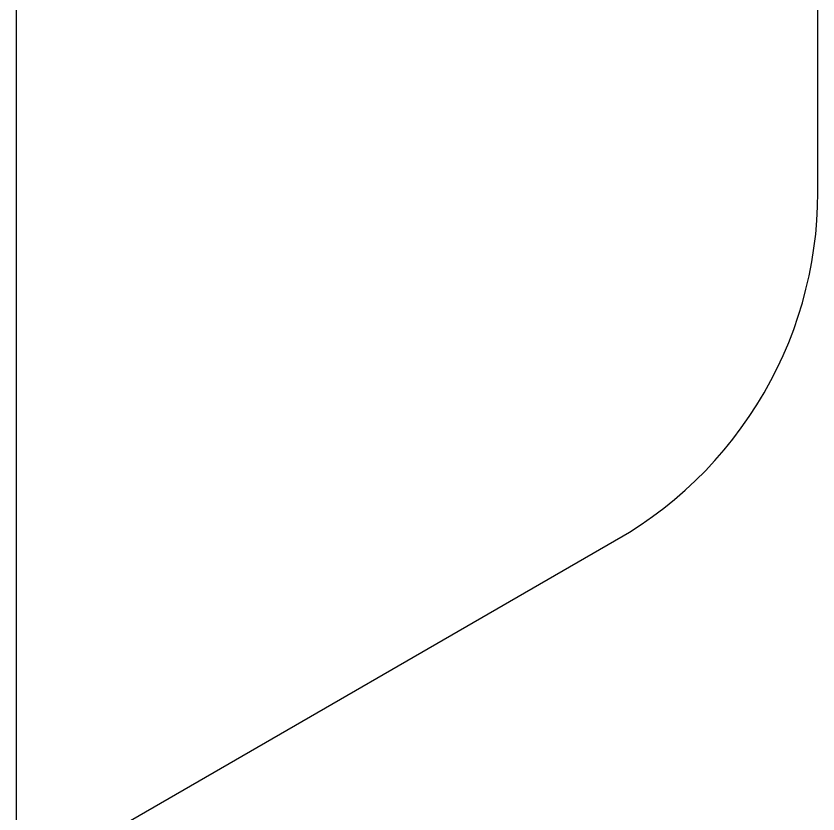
# Model space of a CAD drawing. Header units: millimetres. Extents: x 430 to 4403, y -1522 to 1254.
# Drawn here: x 1899.8 to 1979.8, y -610.4 to -530.8 of the extents above; entities that cross this region are included whole.
import ezdxf

# ---------------------------------------------------------------- set-up
doc = ezdxf.new("R2010")
doc.units = ezdxf.units.MM
doc.header["$MEASUREMENT"] = 0
doc.layers.add('Utwórz2D linie widoczne', color=7, linetype='Continuous', true_color=0x000000)

msp = doc.modelspace()

# ---------------------------------------------------------------- linework, layer by layer
at = {"layer": 'Utwórz2D linie widoczne'}
for p, q in [((1899.814, -351.85), (1899.797, -614.949)), ((1979.798, -548.386), (1979.807, -418.402)), ((1979.774, -549.782), (1979.798, -548.386)), ((1979.701, -551.176), (1979.774, -549.782)), ((1979.579, -552.567), (1979.701, -551.176)), ((1979.409, -553.953), (1979.579, -552.567)), ((1979.19, -555.332), (1979.409, -553.953)), ((1978.924, -556.702), (1979.19, -555.332)), ((1978.609, -558.062), (1978.924, -556.702)), ((1978.248, -559.411), (1978.609, -558.062)), ((1977.84, -560.746), (1978.248, -559.411)), ((1977.385, -562.066), (1977.84, -560.746)), ((1976.885, -563.369), (1977.385, -562.066)), ((1976.339, -564.654), (1976.885, -563.369)), ((1975.749, -565.919), (1976.339, -564.654)), ((1975.115, -567.163), (1975.749, -565.919)), ((1974.438, -568.384), (1975.115, -567.163)), ((1973.719, -569.581), (1974.438, -568.384)), ((1972.958, -570.752), (1973.719, -569.581)), ((1972.158, -571.896), (1972.958, -570.752)), ((1971.317, -573.011), (1972.158, -571.896)), ((1970.439, -574.096), (1971.317, -573.011)), ((1969.523, -575.149), (1970.439, -574.096)), ((1968.57, -576.17), (1969.523, -575.149)), ((1967.583, -577.157), (1968.57, -576.17)), ((1966.562, -578.11), (1967.583, -577.157)), ((1965.508, -579.026), (1966.562, -578.11)), ((1964.423, -579.904), (1965.508, -579.026)), ((1963.308, -580.744), (1964.423, -579.904)), ((1962.164, -581.545), (1963.308, -580.744)), ((1960.993, -582.306), (1962.164, -581.545)), ((1904.502, -614.949), (1960.993, -582.306))]:
    msp.add_line(p, q, dxfattribs=at)

doc.saveas('drawing.dxf')
